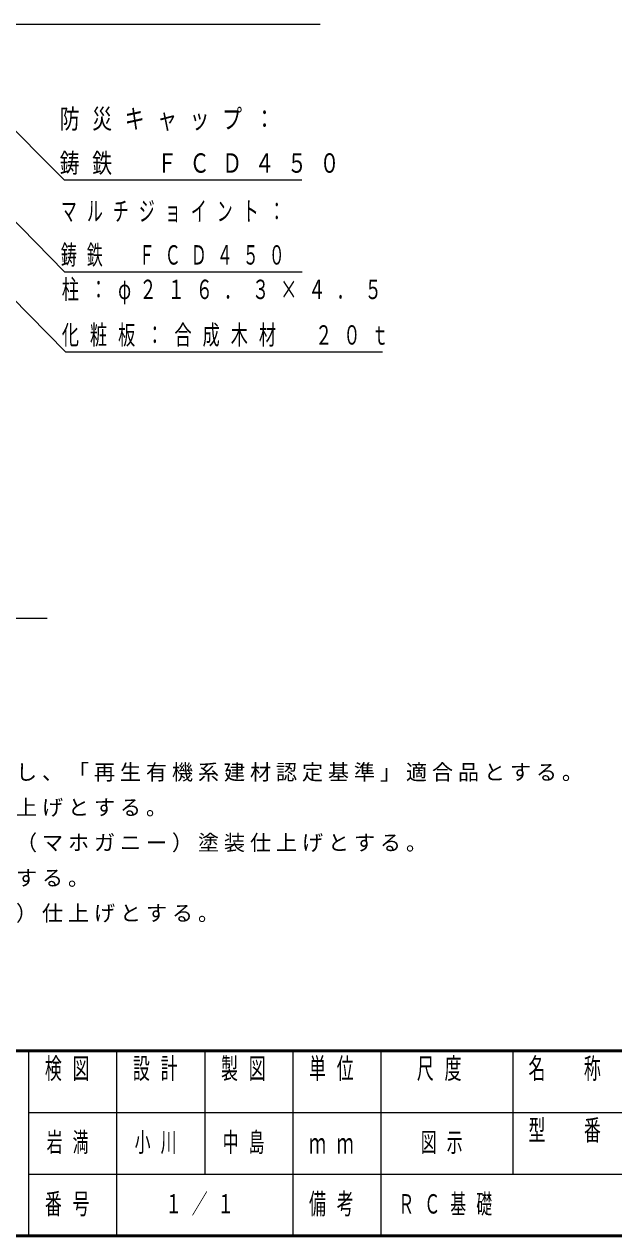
# Model space of a CAD drawing. Units: millimetres on the paper. Extents: x -365 to 10, y -38 to 257.
# Drawn here: x -238 to -171, y 0 to 137.5 of the extents above; entities that cross this region are included whole.
import ezdxf

# ---------------------------------------------------------------- set-up
doc = ezdxf.new("R2010")
doc.units = ezdxf.units.MM
doc.layers.add('LY_1', color=7, linetype='Continuous', lineweight=13)
doc.layers.add('LY_2', color=7, linetype='Continuous', lineweight=13)
doc.styles.add('ＭＳ ゴシック', font='')
doc.styles.get('ＭＳ ゴシック').set_extended_font_data('MS Gothic')

msp = doc.modelspace()

# ---------------------------------------------------------------- linework, layer by layer
at = {"layer": 'LY_1', "lineweight": 25}
msp.add_line((-316.691, 70.097), (-235.398, 70.097), dxfattribs=at)
at = {"layer": 'LY_1'}
for points in [[(-253.719, 124.12), (-240.555, 137.485), (-204.381, 137.485)], [(-241.222, 127.579), (-233.452, 119.809), (-206.452, 119.809)], [(-241.627, 117.738), (-233.412, 109.385), (-206.412, 109.385)], [(-241.51, 108.649), (-233.295, 100.297), (-197.295, 100.297)]]:
    msp.add_lwpolyline(points, dxfattribs=at)
at = {"layer": 'LY_2', "lineweight": 50}
for p, q in [((-365, 21), (0, 21)), ((-365, 0), (0, 0))]:
    msp.add_line(p, q, dxfattribs=at)
at = {"layer": 'LY_2', "color": 211, "lineweight": 25}
for p, q in [((-237.5, 21), (-237.5, 0)), ((-227.5, 21), (-227.5, 7)), ((-217.5, 21), (-217.5, 7)), ((-207.5, 21), (-207.5, 0)), ((-197.5, 21), (-197.5, 7)), ((-182.5, 21), (-182.5, 7)), ((-182.5, 14), (-70, 14)), ((-237.5, 7), (0, 7))]:
    msp.add_line(p, q, dxfattribs=at)
at = {"layer": 'LY_2'}
for p, q in [((-237.5, 14), (-182.5, 14)), ((-227.5, 7), (-227.5, 0))]:
    msp.add_line(p, q, dxfattribs=at)
at = {"layer": 'LY_2', "lineweight": 25}
msp.add_line((-197.5, 7), (-197.5, 0), dxfattribs=at)

# ---------------------------------------------------------------- texts
at = {"layer": 'LY_1', "style": 'ＭＳ ゴシック'}
for s, insert, char_height, attachment_point in [('\\T1.64;\\W0.75;防災キャップ：', (-233.962, 126.609), 2.199, 4), ('\\T1.64;\\W0.75;鋳鉄\u3000ＦＣＤ４５０', (-233.962, 121.609), 2.199, 4), ('\\T1.64;\\W0.6;マルチジョイント：', (-233.829, 116.185), 2.199, 4), ('\\T1.64;\\W0.6;鋳鉄\u3000ＦＣＤ４５０', (-233.829, 111.185), 2.199, 4), ('\\T1.64;\\W0.65;柱：φ２１６．３×４．５', (-233.729, 107.097), 2.199, 4), ('\\T1.64;\\W0.65;化粧板：合成木材\u3000２０ｔ', (-233.729, 102.097), 2.199, 4), ('\\T1.23;合成木材は、木粉入り再生プラスチック（ポリプロピレン系、色：サンディーブラウン）とし、「再生有機系建材認定基準」適合品とする。', (-360, 51.503), 1.76, 7), ('\\T1.23;格子は、ヒノキ（一等材）とし、カンナがけの上、木材保護着色塗料（マホガニー）塗装仕上げとする。', (-360, 47.503), 1.76, 7), ('\\T1.23;柱化粧板は、ＷＲＣ（ウエスタンレッドシダー）とし、カンナがけの上、木材保護着色塗料（マホガニー）塗装仕上げとする。', (-360, 43.503), 1.76, 7), ('\\T1.23;鋼材部は、電気亜鉛メッキ処理の上、ポリエステル粉体塗装（チャコールグレー）仕上げとする。', (-360, 39.503), 1.76, 7), ('\\T1.23;鋳鉄は、ＦＣＤ４５０とし、亜鉛溶射処理の上、ウレタン樹脂塗料塗装（チャコールグレー）仕上げとする。', (-360, 35.503), 1.76, 7), ('\\T1.64;\\W0.6;岩満', (-232.5, 10.5), 2.199, 5), ('\\T1.64;\\W0.6;小川', (-222.5, 10.5), 2.199, 5), ('\\T1.64;\\W0.6;中島', (-212.5, 10.5), 2.199, 5), ('\\T1.64;\\W0.6;図示', (-190, 10.5), 2.199, 5), ('\\T1.64;\\W0.6;１／１', (-217.5, 3.5), 2.199, 5), ('\\T1.64;\\W0.6;ＲＣ基礎', (-195.5, 3.5), 2.199, 4)]:
    msp.add_mtext(s, dxfattribs=dict(at, insert=insert, char_height=char_height, attachment_point=attachment_point))
at = {"layer": 'LY_2', "color": 4, "char_height": 2.346, "style": 'ＭＳ ゴシック'}
for s, insert, attachment_point in [('\\T1.64;\\W0.6;検図', (-232.5, 20.167), 2), ('\\T1.64;\\W0.6;設計', (-222.5, 20.167), 2), ('\\T1.64;\\W0.6;製図', (-212.5, 20.167), 2), ('\\T1.64;\\W0.6;単位', (-202.5, 20.167), 2), ('\\T1.64;\\W0.6;尺度', (-190.25, 20.167), 2), ('\\T1.64;\\W0.6;名\u3000称', (-176, 20.167), 2), ('\\T1.64;\\W0.6;型\u3000番', (-176, 13.167), 2), ('\\T1.64;\\W0.6;ｍｍ', (-202.5, 10.5), 5), ('\\T1.64;\\W0.6;番号', (-232.5, 3.5), 5), ('\\T1.64;\\W0.6;備考', (-202.5, 3.5), 5)]:
    msp.add_mtext(s, dxfattribs=dict(at, insert=insert, attachment_point=attachment_point))

doc.saveas('drawing.dxf')
